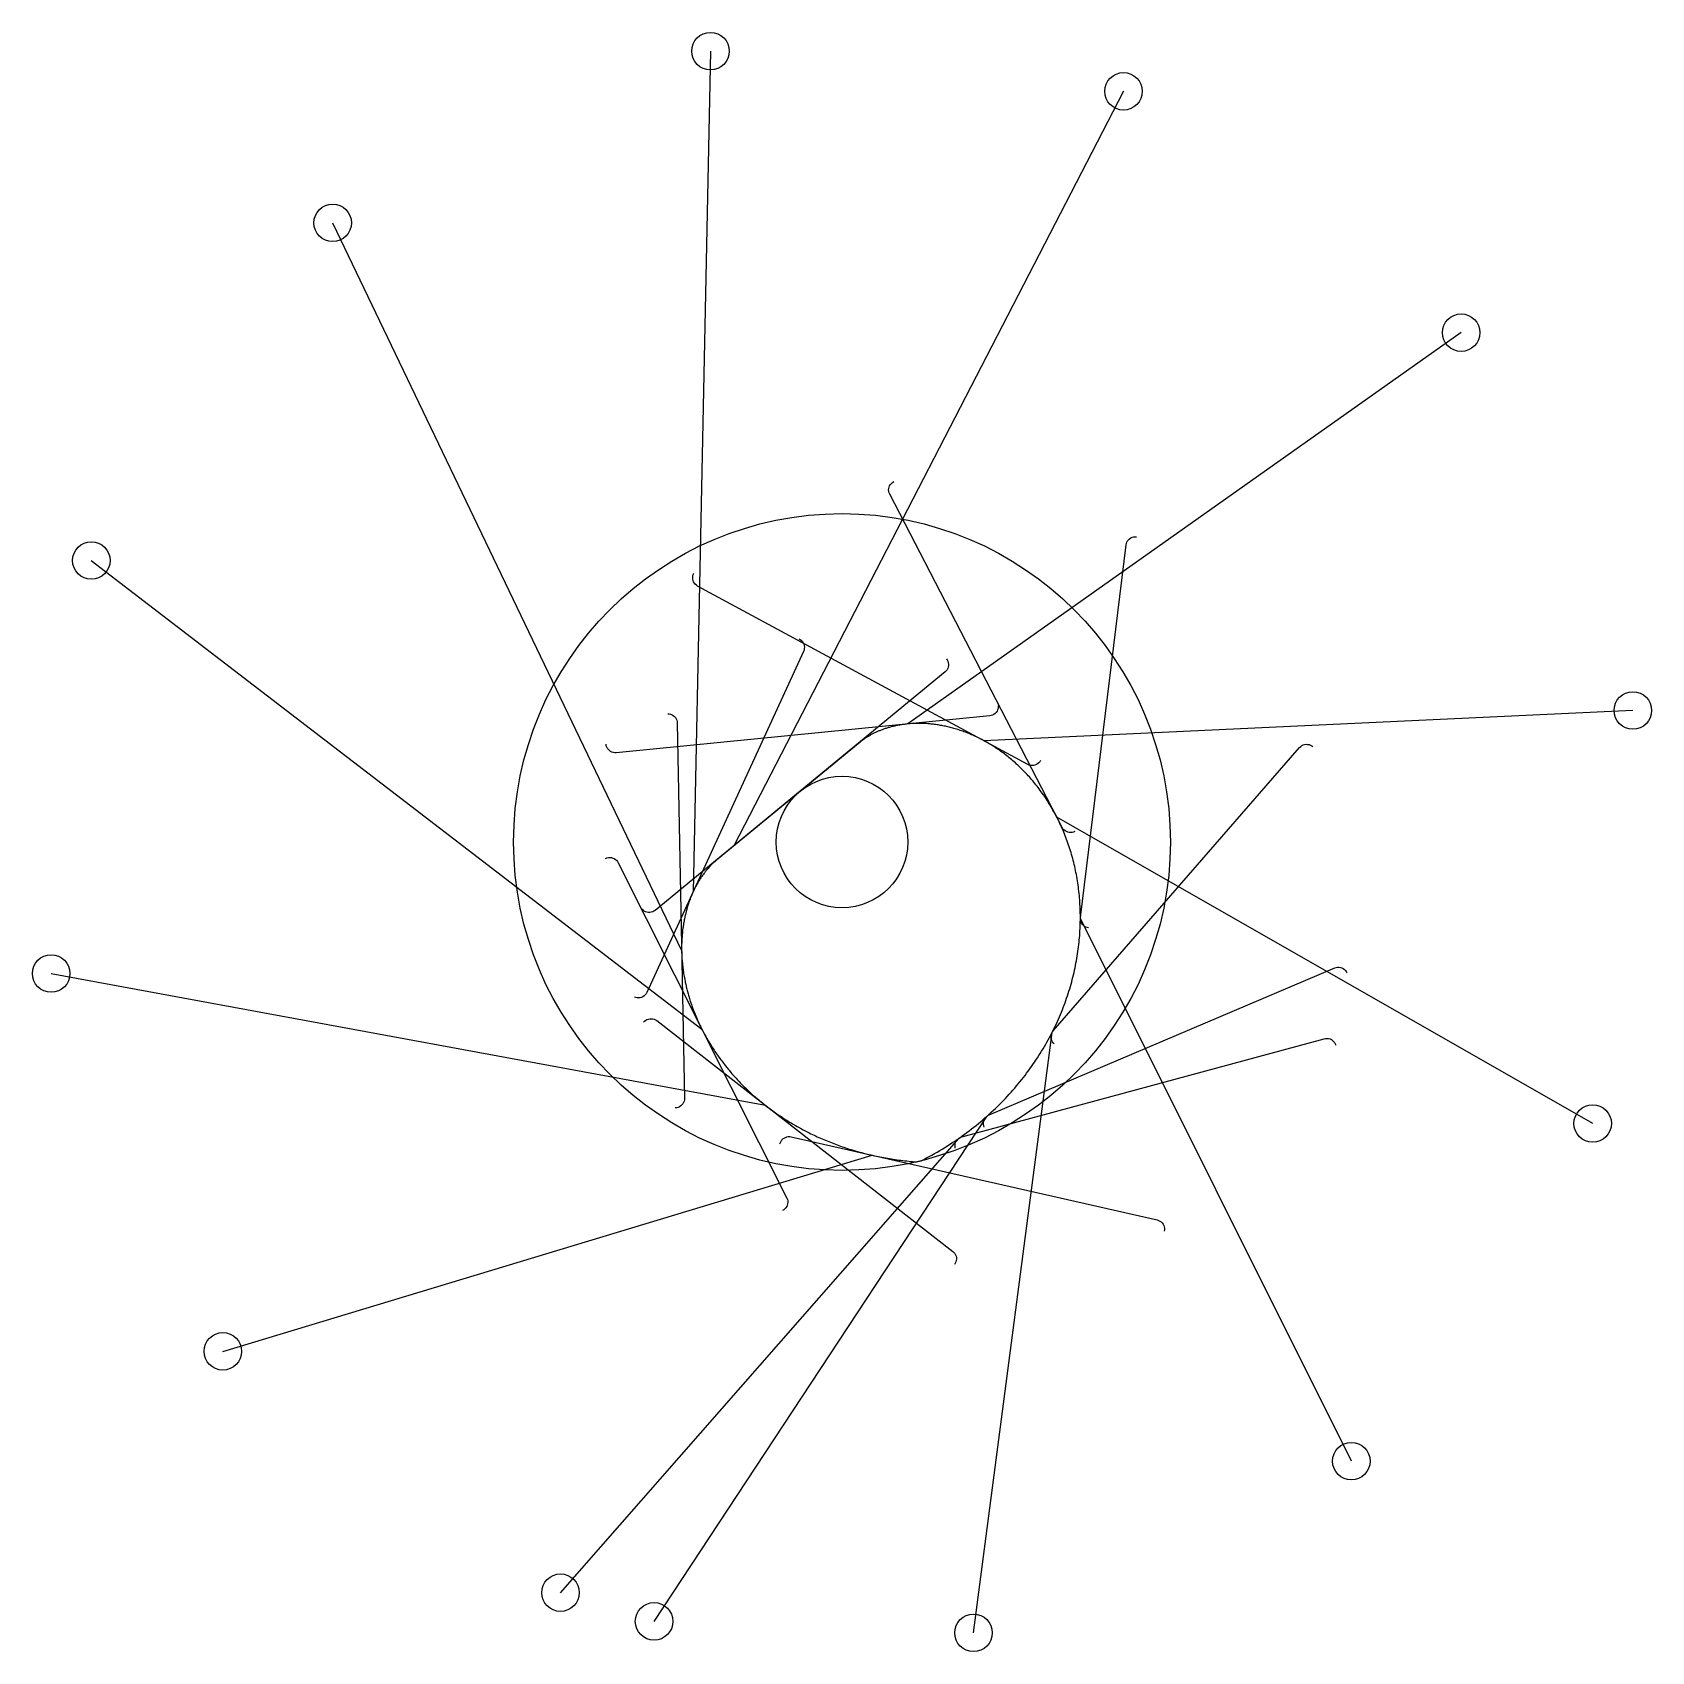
# Model space of a CAD drawing. Extents: x -8.6 to 8.6, y -8.6 to 8.6.
import ezdxf

# ---------------------------------------------------------------- set-up
doc = ezdxf.new("R2010")
doc.units = 0

msp = doc.modelspace()

# ---------------------------------------------------------------- linework, layer by layer
at = {"layer": 'COEUR'}
msp.add_lwpolyline([(2.540209, -0.803951), (2.540107, -0.780263), (2.539784, -0.756651), (2.539239, -0.733117), (2.538477, -0.709663), (2.537496, -0.68629), (2.5363, -0.663002), (2.53489, -0.639799), (2.53489, -0.639799), (2.533267, -0.616685), (2.531433, -0.59366), (2.52939, -0.570726), (2.527138, -0.547887), (2.52468, -0.525142), (2.522017, -0.502494), (2.519151, -0.479946), (2.516083, -0.457498), (2.512816, -0.435152), (2.509351, -0.412911), (2.505689, -0.390776), (2.501832, -0.368748), (2.497783, -0.346829), (2.497783, -0.346829), (2.493542, -0.325022), (2.489111, -0.303326), (2.484493, -0.281745), (2.479689, -0.26028), (2.4747, -0.238931), (2.469529, -0.217702), (2.464178, -0.196592), (2.458647, -0.175605), (2.45294, -0.15474), (2.447057, -0.134), (2.441002, -0.113386), (2.434774, -0.0929), (2.428378, -0.072542), (2.421813, -0.052314), (2.421813, -0.052314), (2.415083, -0.032218), (2.408189, -0.012254), (2.401133, 0.007576), (2.393917, 0.02727), (2.386543, 0.046828), (2.379012, 0.066249), (2.371328, 0.085531), (2.363491, 0.104672), (2.355503, 0.123673), (2.347367, 0.142532), (2.339085, 0.161247), (2.330659, 0.179819), (2.32209, 0.198245), (2.31338, 0.216524), (2.31338, 0.216524), (2.304532, 0.234657), (2.295548, 0.252641), (2.286429, 0.270476), (2.277177, 0.288161), (2.267795, 0.305696), (2.258285, 0.323078), (2.248648, 0.340308), (2.238887, 0.357384), (2.229004, 0.374307), (2.219, 0.391074), (2.208878, 0.407686), (2.198639, 0.424141), (2.188287, 0.440439), (2.177822, 0.45658), (2.167247, 0.472562), (2.167247, 0.472562), (2.156564, 0.488385), (2.145775, 0.504049), (2.134882, 0.519552), (2.123887, 0.534895), (2.112792, 0.550077), (2.101599, 0.565097), (2.09031, 0.579955), (2.078928, 0.59465), (2.067454, 0.609182), (2.05589, 0.623551), (2.044239, 0.637756), (2.032502, 0.651797), (2.020681, 0.665674), (2.008779, 0.679386), (1.996797, 0.692933), (1.996797, 0.692933), (1.984738, 0.706314), (1.972604, 0.71953), (1.960396, 0.73258), (1.948117, 0.745465), (1.935769, 0.758183), (1.923353, 0.770735), (1.910872, 0.78312), (1.898328, 0.79534), (1.885723, 0.807392), (1.873058, 0.819279), (1.860336, 0.830998), (1.847559, 0.842551), (1.834729, 0.853938), (1.821847, 0.865157), (1.808916, 0.876211), (1.808916, 0.876211), (1.795937, 0.887098), (1.782913, 0.897819), (1.769846, 0.908373), (1.756737, 0.918762), (1.743589, 0.928985), (1.730403, 0.939042), (1.717182, 0.948934), (1.703927, 0.95866), (1.69064, 0.968222), (1.677323, 0.977619), (1.663978, 0.986851), (1.650607, 0.99592), (1.637211, 1.004824), (1.623793, 1.013566), (1.610355, 1.022144), (1.596898, 1.03056), (1.596898, 1.03056), (1.583425, 1.038814), (1.569936, 1.046906), (1.556434, 1.054837), (1.542921, 1.062607), (1.529398, 1.070217), (1.515868, 1.077667), (1.502331, 1.084957), (1.488791, 1.092089), (1.475248, 1.099063), (1.461704, 1.10588), (1.448162, 1.112539), (1.434622, 1.119043), (1.421086, 1.12539), (1.407557, 1.131583), (1.394036, 1.137621), (1.380524, 1.143506), (1.367024, 1.149238), (1.367024, 1.149238), (1.353537, 1.154818), (1.340064, 1.160246), (1.326607, 1.165524), (1.313168, 1.170652), (1.299748, 1.175631), (1.28635, 1.180462), (1.272973, 1.185146), (1.259621, 1.189683), (1.246295, 1.194074), (1.232996, 1.19832), (1.219725, 1.202423), (1.206485, 1.206383), (1.193276, 1.210201), (1.180101, 1.213877), (1.16696, 1.217414), (1.153855, 1.220811), (1.140788, 1.22407), (1.140788, 1.22407), (1.12776, 1.227192), (1.114772, 1.230178), (1.101825, 1.233028), (1.088922, 1.235745), (1.076063, 1.238328), (1.06325, 1.24078), (1.050483, 1.243101), (1.037765, 1.245292), (1.025097, 1.247354), (1.01248, 1.249288), (0.999915, 1.251096), (0.987403, 1.252779), (0.974946, 1.254338), (0.962545, 1.255774), (0.9502, 1.257087), (0.937914, 1.258281), (0.925687, 1.259354), (0.925687, 1.259354), (0.913521, 1.26031), (0.901416, 1.261149), (0.889374, 1.261871), (0.877396, 1.26248), (0.865482, 1.262975), (0.853635, 1.263358), (0.841854, 1.26363), (0.830141, 1.263792), (0.818497, 1.263847), (0.806923, 1.263794), (0.79542, 1.263636), (0.783989, 1.263374), (0.77263, 1.263009), (0.761345, 1.262542), (0.750134, 1.261974), (0.738999, 1.261308), (0.72794, 1.260544), (0.716958, 1.259683), (0.716958, 1.259683), (0.706053, 1.258728), (0.695228, 1.257679), (0.684482, 1.256538), (0.673816, 1.255307), (0.663231, 1.253985), (0.652727, 1.252576), (0.642306, 1.25108), (0.631968, 1.249499), (0.621714, 1.247834), (0.611543, 1.246087), (0.601458, 1.244258), (0.591458, 1.24235), (0.581545, 1.240364), (0.571718, 1.238301), (0.561978, 1.236163), (0.552327, 1.23395), (0.542763, 1.231666), (0.533288, 1.22931), (0.523903, 1.226885), (0.523903, 1.226885), (0.514607, 1.224391), (0.505401, 1.221831), (0.496286, 1.219206), (0.487262, 1.216517), (0.478329, 1.213765), (0.469488, 1.210953), (0.460739, 1.208081), (0.452082, 1.205151), (0.443518, 1.202165), (0.435047, 1.199123), (0.426669, 1.196028), (0.418385, 1.192881), (0.410194, 1.189683), (0.402097, 1.186436), (0.394095, 1.183141), (0.386186, 1.179799), (0.378372, 1.176413), (0.370653, 1.172983), (0.363028, 1.169511), (0.363028, 1.169511), (0.355498, 1.165998), (0.348062, 1.162447), (0.340722, 1.158857), (0.333477, 1.155232), (0.326327, 1.151571), (0.319271, 1.147878), (0.312311, 1.144152), (0.305445, 1.140395), (0.298675, 1.13661), (0.291999, 1.132797), (0.285418, 1.128957), (0.278932, 1.125093), (0.27254, 1.121205), (0.266243, 1.117295), (0.26004, 1.113364), (0.253931, 1.109415), (0.247916, 1.105447), (0.241994, 1.101462), (0.236166, 1.097463), (0.230431, 1.09345), (0.230431, 1.09345), (0.22479, 1.089424), (0.21924, 1.085387), (0.213784, 1.081341), (0.208419, 1.077286), (0.203146, 1.073224), (0.197965, 1.069157), (0.192874, 1.065085), (-1.338914, -0.195071), (-1.342411, -0.197968), (-1.349463, -0.203931), (-1.353018, -0.206998), (-1.356591, -0.210124), (-1.363788, -0.216548), (-1.367411, -0.219849), (-1.371049, -0.223208), (-1.37837, -0.230106), (-1.382051, -0.233645), (-1.385745, -0.237245), (-1.389452, -0.240905), (-1.396898, -0.248409), (-1.400637, -0.252253), (-1.404386, -0.256159), (-1.411909, -0.264159), (-1.415682, -0.268253), (-1.419462, -0.27241), (-1.427039, -0.280914), (-1.430835, -0.285261), (-1.434635, -0.289673), (-1.438439, -0.294149), (-1.446053, -0.303294), (-1.449863, -0.307964), (-1.453672, -0.312699), (-1.461291, -0.322366), (-1.465098, -0.327297), (-1.468902, -0.332295), (-1.476502, -0.342488), (-1.480295, -0.347684), (-1.484083, -0.352947), (-1.487864, -0.358276), (-1.495407, -0.369135), (-1.499166, -0.374665), (-1.502917, -0.380262), (-1.510387, -0.391657), (-1.514106, -0.397456), (-1.517813, -0.403323), (-1.525188, -0.415259), (-1.528855, -0.421328), (-1.532507, -0.427465), (-1.536143, -0.43367), (-1.543364, -0.446284), (-1.546949, -0.452693), (-1.550514, -0.459169), (-1.557586, -0.472326), (-1.561091, -0.479007), (-1.564574, -0.485755), (-1.571471, -0.499455), (-1.574884, -0.506407), (-1.578272, -0.513427), (-1.581635, -0.520515), (-1.588281, -0.534893), (-1.591562, -0.542184), (-1.594814, -0.549542), (-1.601231, -0.56446), (-1.604393, -0.57202), (-1.607523, -0.579647), (-1.613686, -0.595102), (-1.616717, -0.60293), (-1.619713, -0.610825), (-1.625597, -0.626813), (-1.628484, -0.634906), (-1.631334, -0.643066), (-1.634145, -0.651291), (-1.639648, -0.667939), (-1.642338, -0.67636), (-1.644987, -0.684847), (-1.650158, -0.702015), (-1.652677, -0.710696), (-1.655153, -0.719441), (-1.659966, -0.737123), (-1.662303, -0.746059), (-1.664593, -0.755058), (-1.669026, -0.773245), (-1.671168, -0.782433), (-1.67326, -0.791682), (-1.6753, -0.800993), (-1.679224, -0.8198), (-1.681107, -0.829295), (-1.682935, -0.83885), (-1.686426, -0.858141), (-1.688087, -0.867876), (-1.689691, -0.87767), (-1.692725, -0.897434), (-1.694154, -0.907404), (-1.695523, -0.917431), (-1.698078, -0.937657), (-1.699263, -0.947854), (-1.700385, -0.958108), (-1.701444, -0.968418), (-1.703368, -0.989203), (-1.704233, -0.999677), (-1.705031, -1.010205), (-1.706426, -1.031421), (-1.707022, -1.042109), (-1.707549, -1.052848), (-1.708394, -1.074481), (-1.70871, -1.085374), (-1.708956, -1.096317), (-1.709229, -1.118352), (-1.709256, -1.129442), (-1.709208, -1.140581), (-1.709087, -1.151768), (-1.708617, -1.174281), (-1.708267, -1.185607), (-1.70784, -1.196978), (-1.706753, -1.219855), (-1.706091, -1.231359), (-1.70535, -1.242907), (-1.703626, -1.266129), (-1.702643, -1.277802), (-1.701577, -1.289516), (-1.699198, -1.313065), (-1.697883, -1.324898), (-1.696484, -1.336769), (-1.693432, -1.360624), (-1.691777, -1.372606), (-1.690036, -1.384624), (-1.688208, -1.396678), (-1.684289, -1.420887), (-1.682198, -1.433042), (-1.680017, -1.445229), (-1.675386, -1.469698), (-1.672935, -1.481978), (-1.670393, -1.494288), (-1.665035, -1.518995), (-1.662217, -1.53139), (-1.659306, -1.543812), (-1.653204, -1.568733), (-1.650012, -1.581231), (-1.646725, -1.593753), (-1.639866, -1.618866), (-1.636292, -1.631456), (-1.632622, -1.644066), (-1.624991, -1.669347), (-1.621029, -1.682016), (-1.616969, -1.694702), (-1.612811, -1.707406), (-1.604197, -1.732862), (-1.599741, -1.745612), (-1.595185, -1.758376), (-1.585772, -1.783944), (-1.580914, -1.796745), (-1.575954, -1.809557), (-1.56573, -1.83521), (-1.560465, -1.84805), (-1.555097, -1.860897), (-1.544052, -1.88661), (-1.538375, -1.899474), (-1.532593, -1.912342), (-1.520718, -1.938088), (-1.514624, -1.950964), (-1.508424, -1.963841), (-1.49571, -1.989592), (-1.489195, -2.002466), (-1.482574, -2.015337), (-1.469013, -2.041067), (-1.462074, -2.053924), (-1.455027, -2.066776), (-1.440614, -2.092456), (-1.433246, -2.105283), (-1.425771, -2.118101), (-1.418189, -2.130908), (-1.402701, -2.156487), (-1.394795, -2.169257), (-1.386782, -2.182012), (-1.370429, -2.207477), (-1.362091, -2.220185), (-1.353643, -2.232874), (-1.336423, -2.258197), (-1.327649, -2.270827), (-1.318767, -2.283437), (-1.300676, -2.308587), (-1.291467, -2.321126), (-1.282149, -2.333641), (-1.263186, -2.35859), (-1.25354, -2.371023), (-1.243786, -2.383428), (-1.22395, -2.408146), (-1.213868, -2.420459), (-1.203677, -2.432739), (-1.182969, -2.457197), (-1.172451, -2.469374), (-1.161824, -2.481514), (-1.140245, -2.505682), (-1.129292, -2.517708), (-1.118231, -2.529694), (-1.095783, -2.553542), (-1.084397, -2.565402), (-1.072902, -2.577219), (-1.049589, -2.600717), (-1.037771, -2.612397), (-1.025846, -2.624029), (-1.001672, -2.647148), (-0.989425, -2.658632), (-0.977071, -2.670065), (-0.952043, -2.692774), (-0.939369, -2.704048), (-0.92659, -2.715267), (-0.900713, -2.737537), (-0.887617, -2.748585), (-0.874415, -2.759576), (-0.847698, -2.781376), (-0.834183, -2.792185), (-0.820564, -2.802931), (-0.793015, -2.824233), (-0.779086, -2.834787), (-0.765053, -2.845275), (-0.736682, -2.866049), (-0.722343, -2.876334), (-0.707903, -2.886549), (-0.67872, -2.906766), (-0.663978, -2.916767), (-0.649135, -2.926695), (-0.619152, -2.946326), (-0.604012, -2.956029), (-0.588774, -2.965654), (-0.558004, -2.984672), (-0.542473, -2.994062), (-0.526845, -3.003371), (-0.495301, -3.021746), (-0.479386, -3.030809), (-0.463376, -3.039789), (-0.431073, -3.057493), (-0.414781, -3.066217), (-0.398396, -3.074852), (-0.365351, -3.091859), (-0.34869, -3.100228), (-0.331939, -3.108506), (-0.298167, -3.124788), (-0.281147, -3.132789), (-0.264038, -3.140697), (-0.229556, -3.156227), (-0.212185, -3.163848), (-0.194727, -3.171372), (-0.159556, -3.186124), (-0.141843, -3.193351), (-0.124046, -3.200478), (-0.088204, -3.214427), (-0.070159, -3.221248), (-0.052033, -3.227966), (-0.01554, -3.241087), (0.002826, -3.247489), (0.02127, -3.253785), (0.058392, -3.266054), (0.077069, -3.272025), (0.095821, -3.277887), (0.13355, -3.289279), (0.152526, -3.294808), (0.190695, -3.305528), (0.209888, -3.310718), (0.229151, -3.315793), (0.267887, -3.325596), (0.287358, -3.330324), (0.306896, -3.334934), (0.346174, -3.343799), (0.365911, -3.348053), (0.385713, -3.352187), (0.425506, -3.360094), (0.445497, -3.363864), (0.465549, -3.367513), (0.505833, -3.374439), (0.526064, -3.377716), (0.546352, -3.380868), (0.5871, -3.386796), (0.607558, -3.38957), (0.62807, -3.392217), (0.669254, -3.397126), (0.689924, -3.399388), (0.731416, -3.403522), (0.752237, -3.405394), (0.773106, -3.407134), (0.794022, -3.408743), (0.794022, -3.408743), (0.794022, -3.408743), (0.794022, -3.408743), (0.794022, -3.408743), (0.794022, -3.408743), (0.794022, -3.408743), (0.794022, -3.408743), (0.794022, -3.408743), (0.794022, -3.408743), (0.794022, -3.408743), (0.794022, -3.408743), (0.794022, -3.408743), (0.794022, -3.408743), (0.794022, -3.408743), (0.794022, -3.408743), (0.794022, -3.408743), (0.794022, -3.408743), (0.794022, -3.408743), (0.794022, -3.408743), (0.794022, -3.408743), (0.794022, -3.408743), (0.794022, -3.408743), (0.794022, -3.408743), (0.794022, -3.408743), (0.794022, -3.408743), (0.794022, -3.408743), (0.794022, -3.408743), (0.794022, -3.408743), (0.794022, -3.408743), (0.794022, -3.408743), (0.794022, -3.408743), (0.794022, -3.408743), (0.794022, -3.408743), (0.794022, -3.408743), (0.794022, -3.408743), (0.842636, -3.397052), (0.842636, -3.397052), (0.842636, -3.397052), (0.842636, -3.397052), (0.842636, -3.397052), (0.842636, -3.397052), (0.842636, -3.397052), (0.842636, -3.397052), (0.842636, -3.397052), (0.842636, -3.397052), (0.842636, -3.397052), (0.842636, -3.397052), (0.842636, -3.397052), (0.842636, -3.397052), (0.842636, -3.397052), (0.842636, -3.397052), (0.842636, -3.397052), (0.842636, -3.397052), (0.842636, -3.397052), (0.842636, -3.397052), (0.842636, -3.397052), (0.842636, -3.397052), (0.842636, -3.397052), (0.842636, -3.397052), (0.842636, -3.397052), (0.842636, -3.397052), (0.871677, -3.382259), (0.871677, -3.382259), (0.900502, -3.367223), (0.929109, -3.351947), (0.957497, -3.336435), (0.985664, -3.320689), (1.013608, -3.304711), (1.041327, -3.288506), (1.06882, -3.272075), (1.096085, -3.255422), (1.123121, -3.238549), (1.123121, -3.238549), (1.149925, -3.22146), (1.176497, -3.204157), (1.202835, -3.186643), (1.228937, -3.168921), (1.254802, -3.150994), (1.280429, -3.132865), (1.305816, -3.114537), (1.330961, -3.096013), (1.355865, -3.077296), (1.380524, -3.058389), (1.380524, -3.058389), (1.404939, -3.039294), (1.429108, -3.020015), (1.453029, -3.000555), (1.476702, -2.980916), (1.500125, -2.961103), (1.523298, -2.941116), (1.546219, -2.920961), (1.568887, -2.900639), (1.591302, -2.880154), (1.613462, -2.859508), (1.613462, -2.859508), (1.635367, -2.838705), (1.657016, -2.817748), (1.678407, -2.796639), (1.69954, -2.775382), (1.720415, -2.753979), (1.74103, -2.732435), (1.761384, -2.71075), (1.781478, -2.68893), (1.801311, -2.666976), (1.820881, -2.644892), (1.820881, -2.644892), (1.840189, -2.62268), (1.859233, -2.600344), (1.878013, -2.577886), (1.89653, -2.55531), (1.914781, -2.532619), (1.932767, -2.509815), (1.950488, -2.486902), (1.967943, -2.463883), (1.985132, -2.440759), (2.002054, -2.417536), (2.01871, -2.394215), (2.01871, -2.394215), (2.035098, -2.370799), (2.051219, -2.347291), (2.067073, -2.323695), (2.082659, -2.300013), (2.097978, -2.276248), (2.113029, -2.252404), (2.127812, -2.228482), (2.142328, -2.204486), (2.156575, -2.180419), (2.170555, -2.156284), (2.184268, -2.132083), (2.184268, -2.132083), (2.197712, -2.10782), (2.21089, -2.083498), (2.2238, -2.059118), (2.236443, -2.034685), (2.248819, -2.010201), (2.260928, -1.985668), (2.272771, -1.96109), (2.284348, -1.936469), (2.29566, -1.911809), (2.306706, -1.887112), (2.317487, -1.862381), (2.328003, -1.837618), (2.328003, -1.837618), (2.338256, -1.812826), (2.348245, -1.788009), (2.35797, -1.763169), (2.367434, -1.738308), (2.376635, -1.713429), (2.385574, -1.688536), (2.394253, -1.66363), (2.402671, -1.638714), (2.41083, -1.613792), (2.41873, -1.588865), (2.426372, -1.563936), (2.433756, -1.539008), (2.433756, -1.539008), (2.440884, -1.514084), (2.447756, -1.489166), (2.454373, -1.464257), (2.460735, -1.439359), (2.466844, -1.414475), (2.472701, -1.389607), (2.478306, -1.364758), (2.48366, -1.33993), (2.488764, -1.315126), (2.49362, -1.290348), (2.498228, -1.265599), (2.50259, -1.240881), (2.50259, -1.240881), (2.506705, -1.216197), (2.510576, -1.191549), (2.514204, -1.166939), (2.517589, -1.142369), (2.520733, -1.117843), (2.523637, -1.093362), (2.526303, -1.068929), (2.52873, -1.044546), (2.530921, -1.020215), (2.532876, -0.995938), (2.534598, -0.971718), (2.536087, -0.947557), (2.536087, -0.947557), (2.537345, -0.923458), (2.538372, -0.899421), (2.539171, -0.87545), (2.539743, -0.851547), (2.540088, -0.827713)], dxfattribs=at)
at = {"layer": 'CONSTRUCTION'}
for radius in [3.5, 0.7]:
    msp.add_circle((0, 0), radius, dxfattribs=at)
at = {"layer": 'MARTEAU_CINEMATIQUE'}
for p, q in [((-1.401924, 8.428203), (-1.586118, -0.530166)), ((3, 8), (-1.153309, -0.039983)), ((-5.428203, 6.598076), (-1.709021, -1.155859)), ((6.598076, 5.428203), (0.703143, 1.258456)), ((-8, 3), (-1.493323, -1.99433)), ((8.428203, 1.401924), (1.512631, 1.079425)), ((8, -3), (2.288896, 0.26569)), ((5.428203, -6.598076), (2.540194, -0.815628)), ((-8.428203, -1.401924), (-0.816513, -2.806096)), ((1.401924, -8.428203), (2.238233, -2.03117)), ((-3, -8), (1.246937, -3.156501)), ((-6.598076, -5.428203), (0.322682, -3.338553))]:
    msp.add_line(p, q, dxfattribs=at)
for points in [[(2.481636, 0.110858), (2.467178, 0.10476), (2.451943, 0.101), (2.436308, 0.099669), (2.420657, 0.1008), (2.405375, 0.104366), (2.39084, 0.110279), (2.377409, 0.118392), (2.365412, 0.128507), (2.355145, 0.140374), (2.346861, 0.1537), (0.508204, 3.706072), (0.502107, 3.720531), (0.498346, 3.735765), (0.497015, 3.7514), (0.498147, 3.767051), (0.501712, 3.782333), (0.507625, 3.796868), (0.515738, 3.8103), (0.525853, 3.822296), (0.53772, 3.832563), (0.551047, 3.840848)], [(2.628021, -0.915757), (2.612643, -0.912631), (2.597944, -0.907138), (2.584286, -0.899414), (2.572003, -0.889648), (2.5614, -0.87808), (2.552737, -0.864997), (2.546227, -0.850719), (2.542031, -0.835599), (2.540252, -0.820008), (2.540933, -0.804331), (3.027706, 3.16594), (3.030831, 3.181318), (3.036324, 3.196017), (3.044049, 3.209676), (3.053815, 3.221958), (3.065382, 3.232561), (3.078466, 3.241224), (3.092744, 3.247734), (3.107864, 3.25193), (3.123455, 3.253709), (3.139132, 3.253028)], [(2.116013, 0.867105), (2.107494, 0.853926), (2.097019, 0.842243), (2.084845, 0.832343), (2.071272, 0.824468), (2.056634, 0.818814), (2.041292, 0.81552), (2.025623, 0.814666), (2.010014, 0.816273), (1.994848, 0.820303), (1.9805, 0.826656), (-1.538745, 2.727948), (-1.551924, 2.736467), (-1.563607, 2.746942), (-1.573507, 2.759117), (-1.581382, 2.77269), (-1.587036, 2.787327), (-1.59033, 2.80267), (-1.591184, 2.818338), (-1.589576, 2.833947), (-1.585547, 2.849113), (-1.579194, 2.863461)], [(-0.459062, 2.163957), (-0.44536, 2.15631), (-0.433022, 2.146614), (-0.422353, 2.135107), (-0.413615, 2.122073), (-0.407024, 2.107832), (-0.402742, 2.092736), (-0.400875, 2.077156), (-0.401467, 2.061475), (-0.404505, 2.04608), (-0.409914, 2.03135), (-2.079084, -1.603739), (-2.086731, -1.617441), (-2.096427, -1.629779), (-2.107934, -1.640448), (-2.120968, -1.649185), (-2.135209, -1.655776), (-2.150305, -1.660059), (-2.165885, -1.661926), (-2.181566, -1.661334), (-2.196961, -1.658296), (-2.211691, -1.652887)], [(1.11222, 1.953012), (1.121207, 1.940149), (1.128071, 1.926038), (1.132642, 1.911027), (1.13481, 1.895485), (1.134519, 1.879796), (1.131778, 1.864346), (1.126653, 1.849514), (1.119272, 1.835667), (1.109815, 1.823145), (1.098516, 1.812257), (-1.990688, -0.728771), (-2.003552, -0.737757), (-2.017663, -0.744621), (-2.032674, -0.749193), (-2.048216, -0.75136), (-2.063905, -0.75107), (-2.079355, -0.748329), (-2.094187, -0.743204), (-2.108034, -0.735822), (-2.120556, -0.726365), (-2.131444, -0.715066)], [(1.665104, 1.45384), (1.665415, 1.438152), (1.663267, 1.422607), (1.658714, 1.407591), (1.651869, 1.393471), (1.642898, 1.380596), (1.632024, 1.369283), (1.619514, 1.35981), (1.605677, 1.35241), (1.590852, 1.347267), (1.575405, 1.344506), (-2.405272, 0.951807), (-2.420961, 0.951496), (-2.436505, 0.953643), (-2.451522, 0.958196), (-2.465642, 0.965042), (-2.478517, 0.974012), (-2.48983, 0.984886), (-2.499303, 0.997396), (-2.506702, 1.011234), (-2.511845, 1.026059), (-2.514606, 1.041506)], [(-1.857061, 1.3658), (-1.841397, 1.364867), (-1.826072, 1.361495), (-1.811463, 1.355767), (-1.79793, 1.347824), (-1.785806, 1.337862), (-1.775389, 1.326126), (-1.766937, 1.312905), (-1.760657, 1.298525), (-1.756704, 1.283339), (-1.755175, 1.267722), (-1.679013, -2.731553), (-1.679946, -2.747217), (-1.683318, -2.762542), (-1.689046, -2.777151), (-1.696989, -2.790684), (-1.706951, -2.802809), (-1.718687, -2.813225), (-1.731908, -2.821677), (-1.746288, -2.827957), (-1.761474, -2.83191), (-1.777091, -2.833439)], [(2.261697, -2.152013), (2.250703, -2.140816), (2.241596, -2.128038), (2.2346, -2.113991), (2.229888, -2.099024), (2.227575, -2.083504), (2.227718, -2.067812), (2.230314, -2.052337), (2.2353, -2.037458), (2.242551, -2.023542), (2.25189, -2.010932), (4.877378, 1.006818), (4.888574, 1.017812), (4.901353, 1.026919), (4.915399, 1.033915), (4.930367, 1.038627), (4.945887, 1.04094), (4.961578, 1.040797), (4.977054, 1.0382), (4.991933, 1.033215), (5.005848, 1.025964), (5.018459, 1.016625)], [(-2.519014, -0.17625), (-2.504483, -0.170325), (-2.489205, -0.166746), (-2.473555, -0.165601), (-2.457919, -0.166918), (-2.442681, -0.170665), (-2.428217, -0.17675), (-2.414883, -0.185023), (-2.403007, -0.19528), (-2.392882, -0.207268), (-2.384757, -0.220692), (-0.588467, -3.794674), (-0.582542, -3.809204), (-0.578963, -3.824482), (-0.577818, -3.840132), (-0.579136, -3.855768), (-0.582883, -3.871006), (-0.588968, -3.88547), (-0.59724, -3.898804), (-0.607497, -3.91068), (-0.619485, -3.920805), (-0.63291, -3.92893)], [(-2.114723, -1.92129), (-2.104137, -1.909707), (-2.091869, -1.899923), (-2.078221, -1.892178), (-2.06353, -1.886664), (-2.048158, -1.883516), (-2.032482, -1.882811), (-2.016888, -1.884567), (-2.001762, -1.888741), (-1.987474, -1.89523), (-1.974378, -1.903874), (1.180838, -4.362453), (1.192421, -4.37304), (1.202205, -4.385308), (1.20995, -4.398955), (1.215464, -4.413646), (1.218612, -4.429019), (1.219317, -4.444695), (1.217561, -4.460288), (1.213387, -4.475415), (1.206898, -4.489702), (1.198254, -4.502798)], [(1.207772, -3.264556), (1.204871, -3.249135), (1.204418, -3.23345), (1.206425, -3.217887), (1.210841, -3.202829), (1.217559, -3.188648), (1.226412, -3.175692), (1.237183, -3.164281), (1.249607, -3.154695), (1.263377, -3.147171), (1.278155, -3.141893), (5.139074, -2.096283), (5.154496, -2.093382), (5.170181, -2.092929), (5.185744, -2.094936), (5.200801, -2.099352), (5.214983, -2.10607), (5.227938, -2.114923), (5.23935, -2.125694), (5.248936, -2.138118), (5.25646, -2.151888), (5.261738, -2.166666)], [(-0.661525, -3.217517), (-0.656859, -3.202535), (-0.649907, -3.188467), (-0.640839, -3.175661), (-0.62988, -3.16443), (-0.617299, -3.155052), (-0.603406, -3.147757), (-0.588542, -3.142726), (-0.573075, -3.140082), (-0.557384, -3.13989), (-0.541857, -3.142154), (3.35876, -4.028265), (3.373742, -4.032931), (3.387809, -4.039883), (3.400616, -4.04895), (3.411847, -4.05991), (3.421225, -4.072491), (3.42852, -4.086384), (3.433551, -4.101247), (3.436195, -4.116715), (3.436387, -4.132405), (3.434122, -4.147933)]]:
    msp.add_lwpolyline(points, dxfattribs=at)
for centre in [(-1.401924, 8.428203), (3, 8), (-5.428203, 6.598076), (6.598076, 5.428203), (-8, 3), (8.428203, 1.401924), (-8.428203, -1.401924), (8, -3), (-6.598076, -5.428203), (5.428203, -6.598076), (-3, -8), (1.401924, -8.428203)]:
    msp.add_circle(centre, 0.2, dxfattribs=at)
at = {"layer": 'PLAN_CONTACT'}
msp.add_line((-2.002684, -8.305977), (1.542178, -2.924536), dxfattribs=at)
msp.add_lwpolyline([(1.51641, -3.038553), (1.511423, -3.023675), (1.508825, -3.0082), (1.50868, -2.992509), (1.510991, -2.976988), (1.515702, -2.96202), (1.522696, -2.947973), (1.531801, -2.935193), (1.542794, -2.923995), (1.555403, -2.914655), (1.569318, -2.907402), (5.250511, -1.342532), (5.265389, -1.337545), (5.280865, -1.334947), (5.296556, -1.334801), (5.312076, -1.337113), (5.327044, -1.341823), (5.341091, -1.348818), (5.353871, -1.357923), (5.365069, -1.368916), (5.37441, -1.381525), (5.381663, -1.39544)], dxfattribs=at)
msp.add_circle((-2.002684, -8.305977), 0.2, dxfattribs=at)

doc.saveas('drawing.dxf')
